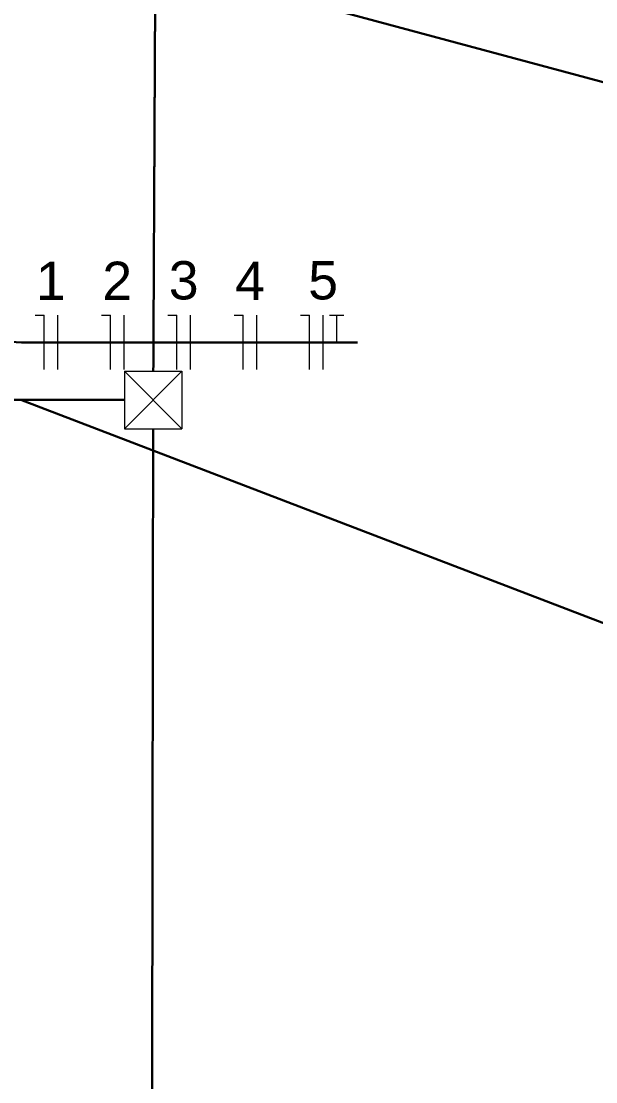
# Model space of a CAD drawing. Header units: inches. Extents: x -3 to 923, y -103 to 154.
# Drawn here: x 40.398 to 43.043, y 41.748 to 46.632 of the extents above; entities that cross this region are included whole.
import ezdxf

# ---------------------------------------------------------------- set-up
doc = ezdxf.new("R2010")
doc.units = ezdxf.units.IN
doc.header["$LTSCALE"] = 10
doc.header["$MEASUREMENT"] = 0
doc.linetypes.add('Dashed', pattern=[0.75, 0.5, -0.25])
for name, color, linetype, lineweight in [('EL-Condutos', 4, 'Continuous', 30), ('EL-Fios', 9, 'Continuous', 20), ('EL-Textos fios', 2, 'Continuous', 30), ('P-SIMBOL', 5, 'Continuous', 20)]:
    doc.layers.add(name, color=color, linetype=linetype, lineweight=lineweight)
doc.styles.add('Arial', font='arial.ttf')

msp = doc.modelspace()

# ---------------------------------------------------------------- linework, layer by layer
at = {"layer": 'EL-Condutos', "linetype": 'Dashed'}
for points in [[(41.0245, 48.794), (41.0237, 48.6152), (41.0228, 48.4474), (41.022, 48.2897), (41.0213, 48.1415), (41.0206, 48.0018), (41.02, 47.87), (41.0194, 47.7453), (41.0188, 47.6268), (41.0182, 47.5137), (41.0177, 47.4054), (41.0172, 47.301), (41.0167, 47.1997), (41.0162, 47.1008), (41.0157, 47.0034), (41.0152, 46.9068), (41.0148, 46.8103), (41.0143, 46.7129), (41.0138, 46.614), (41.0133, 46.5127), (41.0128, 46.4083), (41.0122, 46.3), (41.0117, 46.1869), (41.0111, 46.0684), (41.0105, 45.9437), (41.0098, 45.8119), (41.0091, 45.6722), (41.0084, 45.524), (41.0076, 45.3663), (41.0068, 45.1985), (41.0059, 45.0197)], [(38.4813, 44.89), (38.599, 44.89), (38.7095, 44.8899), (38.8131, 44.8898), (38.9105, 44.8897), (39.002, 44.8896), (39.0882, 44.8896), (39.1697, 44.8895), (39.2468, 44.8895), (39.3201, 44.8894), (39.3902, 44.8893), (39.4574, 44.8893), (39.5224, 44.8892), (39.5856, 44.8892), (39.6475, 44.8891), (39.7086, 44.8891), (39.7694, 44.8891), (39.8304, 44.889), (39.8921, 44.889), (39.9551, 44.8889), (40.0198, 44.8889), (40.0867, 44.8888), (40.1563, 44.8888), (40.2291, 44.8887), (40.3057, 44.8886), (40.3865, 44.8886), (40.472, 44.8885), (40.5628, 44.8884), (40.6593, 44.8884), (40.762, 44.8883), (40.8714, 44.8882)], [(41.0051, 44.753), (41.0045, 44.3764), (41.004, 44.0232), (41.0035, 43.6919), (41.003, 43.3807), (41.0026, 43.0881), (41.0022, 42.8123), (41.0018, 42.5517), (41.0014, 42.3046), (41.001, 42.0693), (41.0007, 41.8442), (41.0004, 41.6276), (41.0001, 41.4178), (40.9998, 41.2133), (40.9995, 41.0122), (40.9992, 40.8129), (40.9989, 40.6139), (40.9986, 40.4133), (40.9983, 40.2096), (40.9979, 40.001), (40.9976, 39.786), (40.9973, 39.5628), (40.9969, 39.3297), (40.9966, 39.0852), (40.9962, 38.8275), (40.9958, 38.5549), (40.9953, 38.2659), (40.9949, 37.9587), (40.9944, 37.6317), (40.9939, 37.2831), (40.9933, 36.9114)]]:
    msp.add_spline(points, degree=3, dxfattribs=at)
at = {"layer": 'EL-Fios', "color": 5}
for p, q in [((40.4616, 45.278), (40.5032, 45.278)), ((40.5032, 45.028), (40.5032, 45.278)), ((40.5657, 45.028), (40.5657, 45.278)), ((40.7671, 45.278), (40.8088, 45.278)), ((40.8088, 45.028), (40.8088, 45.278)), ((40.8713, 45.028), (40.8713, 45.278)), ((41.0727, 45.278), (41.1143, 45.278)), ((41.1143, 45.028), (41.1143, 45.278)), ((41.1768, 45.028), (41.1768, 45.278)), ((41.3782, 45.278), (41.4199, 45.278)), ((41.4199, 45.028), (41.4199, 45.278)), ((41.4824, 45.028), (41.4824, 45.278)), ((41.6838, 45.278), (41.7254, 45.278)), ((41.7254, 45.028), (41.7254, 45.278)), ((41.7879, 45.028), (41.7879, 45.278)), ((41.8171, 45.278), (41.8838, 45.278)), ((41.8504, 45.153), (41.8504, 45.278))]:
    msp.add_line(p, q, dxfattribs=at)
at = {"layer": 'EL-Textos fios', "color": 3}
for p, q in [((41.0152, 46.9068), (44.5278, 45.961)), ((37.8502, 45.3038), (40.3991, 45.153)), ((40.3991, 45.153), (41.9463, 45.153)), ((40.3963, 44.8891), (45.0867, 43.0881))]:
    msp.add_line(p, q, dxfattribs=at)
at = {"layer": 'P-SIMBOL'}
for p, q in [((40.8728, 45.0206), (41.1378, 45.0206)), ((40.8728, 45.0206), (40.8728, 44.7556)), ((40.8728, 45.0206), (41.1378, 44.7556)), ((41.1378, 45.0206), (40.8728, 44.7556)), ((41.1378, 45.0206), (41.1378, 44.7556)), ((40.8728, 44.7556), (41.1378, 44.7556))]:
    msp.add_line(p, q, dxfattribs=at)

# ---------------------------------------------------------------- texts
at = {"layer": 'EL-Textos fios', "color": 3, "char_height": 0.1765, "width": 0.150872, "attachment_point": 8, "line_spacing_factor": 0.798, "style": 'Arial'}
for s, insert in [('2', (40.8398, 45.3485)), ('3', (41.1458, 45.3485)), ('5', (41.7878, 45.3485)), ('1', (40.5343, 45.3485)), ('4', (41.4513, 45.3485))]:
    msp.add_mtext(s, dxfattribs=dict(at, insert=insert))

doc.saveas('drawing.dxf')
